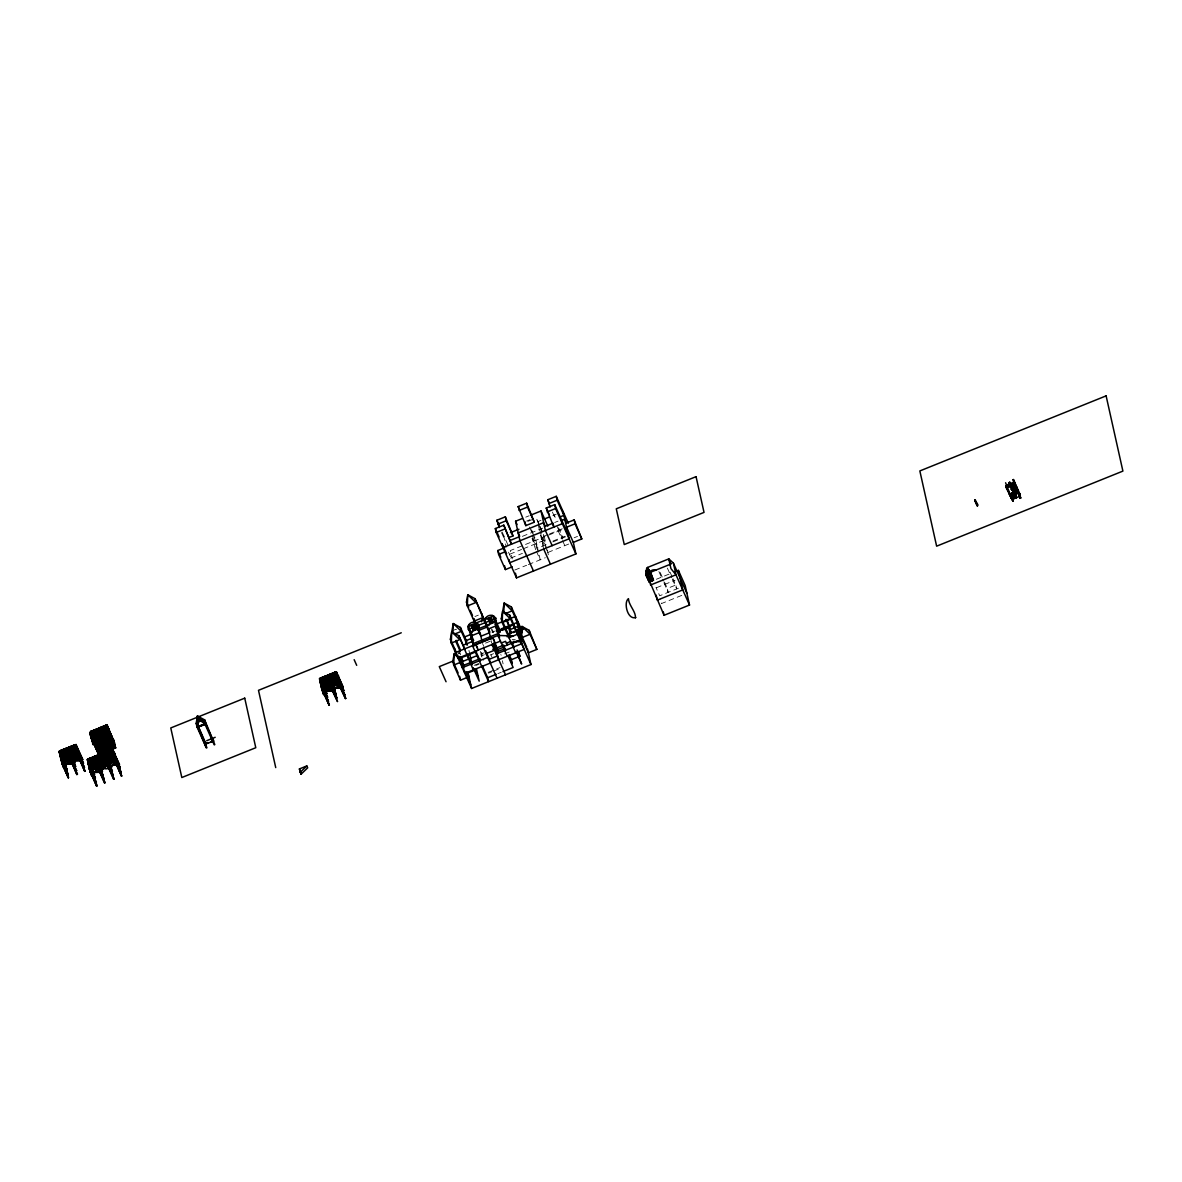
<?xml version="1.0" encoding="UTF-8"?>
<svg xmlns="http://www.w3.org/2000/svg" width="1182" height="1182" viewBox="0 0 1182 1182"><rect width="100%" height="100%" fill="white"/><g stroke="black" fill="none" stroke-linecap="round" stroke-linejoin="round"><path stroke-width="0.75" stroke-dasharray="5 3.75" d="M525.768 517.14L529.152 515.766M526.64 521.04L530.024 519.666M527.793 521.41L534.589 518.662M537.574 521.72L540.972 520.346M552.851 515.559L556.234 514.2M554.698 522.503L558.096 521.129M522.355 536.362L542.715 528.162M547.842 534.604L541.061 537.337L547.074 550.797M549.541 533.924L564.819 527.763M561.317 530.009L544.341 536.85L546.084 544.666L537.603 548.079L531.59 534.633M509.693 554.24L521.572 549.453M523.271 548.773L547.015 539.199M510.565 558.14L522.444 553.353M552.984 541.046L564.863 536.259M552.88 541.932L569.842 535.091M574.142 537.766L577.525 536.406M547.827 552.467L571.586 542.893M514.761 570.049L526.64 565.262M528.339 564.582L545.301 557.741M474.942 616.516L478.341 615.157M451.952 630.878L456.193 629.164L456.636 631.129M492.022 632.296L495.406 630.922M457.183 654.311L460.581 652.952M485.551 643.111L490.648 641.072M656.335 579.269L671.598 573.107M484.384 654.725L482.005 655.67L480.971 650.987L482.463 654.311M656.379 587.764L675.04 580.244M490.175 655.035L493.574 653.676M474.13 665.348L479.227 663.294M475.725 665.54L479.109 664.166M504.566 653.912L509.649 651.858M663.9 582.741L668.199 592.345L667.328 588.444L675.808 585.016L672.942 578.619M678.379 588.237L659.704 595.772L655.951 587.365M488.166 672.366L494.948 669.618M496.647 668.938L500.045 667.579M488.521 673.149L491.904 671.775M493.603 671.095L498.701 669.042M681.807 595.373L661.447 603.574L660.398 598.89M497.873 673.637L501.257 672.263M481.163 653.779L484.073 652.863M512.19 639.551L515.308 639.713M460.685 654.798L458.793 652.05L459.458 654.976M670.076 572.221L672.233 577.023M667.372 568.114L671.672 577.717M672.381 579.328L676.68 588.932L675.808 585.016M660.162 572.443L663.737 580.436M664.461 582.032L667.328 588.444M658.891 571.541L663.176 581.145M552.408 512.057L555.422 518.78L554.55 514.879M558.539 527.733L563.06 537.825M557.15 526.596L563.179 540.041M558.022 530.496L561.79 538.903M562.543 540.588L564.804 545.641M539.288 524.705L536.288 517.982L542.42 533.658M540.041 526.389L543.055 533.112M538.327 523.404L540.588 528.443M539.317 529.536L546.084 544.666M540.942 535.121L546.956 548.566M541.932 541.253L543.439 544.607M531.56 529.817L533.067 533.171M531.353 530.186L534.353 536.909M529.418 526.995L535.446 540.44L534.574 536.539M532.461 538.534L537.721 550.31M535.697 549.704L532.048 538.416M536.451 551.388L540.218 559.795L538.829 553.545M502.143 532.033L508.91 547.163M501.508 532.58L504.507 539.302M508.511 552.157L511.525 558.879M492.333 629.637L493.707 632.725M490.752 628.085L492.658 632.34M500.813 654.488L501.168 655.271M491.003 654.917L491.845 656.808M482.611 643.732L483.822 646.436M480.291 651.4L483.364 660.221M480.823 654.547L481.946 657.074M547.251 549.866L548.345 554.816M543.336 534.412L543.927 537.027L510.402 550.531L512.279 558.894M538.268 524.838L540.189 533.437M540.484 534.737L543.676 549.054M535.86 540.277L538.475 551.994M503.635 535.402L506.251 547.118M502.394 660.738L503.089 663.87M491.121 640.629L491.697 643.244M468.958 650.395L469.815 654.311"/><path stroke-width="1.5" d="M77.894 749.019L68.379 749.58C77.894 750.526 78.47 747.512 77.82 749.669M78.529 752.949C79.224 749.314 78.13 757.145 78.47 751.737M79.563 757.485C79.977 755.224 79.711 758.696 73.254 757.381M80.273 760.75L70.728 760.587L71.806 763.882L70.846 760.026M89.33 765.448L88.029 760.174M90.497 772.526L90.423 771.166L96.599 786.133L89.98 771.196L98.86 767.532L103.957 778.923M99.436 771.418L100.012 772.319L90.467 772.393M99.377 728.437L100.928 737.435M107.444 765.463L107.828 764.739L99.82 771.743M110.65 737.169L100.928 737.169M114.846 753.244C114.107 755.608 115.57 751.22 110.945 756.48M115.215 757.101L115.038 758.652L112.334 761.09M98.372 769.26C104.666 766.202 107.163 773.885 116.501 760.913M107.444 765.729L116.988 765.035M338.599 676.001L337.934 677.138L337.298 676.399M339.884 683.506L339.692 684.969L340.239 683.226M340.83 687.555L331.344 688.5L340.859 687.688L331.182 687.363L323.765 693.967M653.469 580.259L648.8 569.532L646.199 570.596L649.169 581.987L646.081 575.206L646.717 568.291L648.8 569.532L651.001 573.24L653.469 580.259L649.169 581.987L646.081 575.206L646.717 568.291L652.449 581.145M69.812 753.067L76.727 749.462L79.031 756.776L72.043 763.794M77.731 749.506L76.919 749.033L72.856 752.698M91.546 775.436L89.226 768.463L91.531 775.451L98.771 768.33L97.914 768.3L95.195 756.347L95.579 757.219M91.62 774.742L99.244 767.694L98.786 768.536M101.268 735.913C101.179 739.769 103.706 732.057 107.163 731.584M102.08 739.533L101.977 740.479L100.736 736.77M109.099 728.747L108.936 730.446M109.335 733.978L109.956 732.604L109.498 733.446M114.595 753.909L111.374 756.776L114.093 754.086M339.175 681.29C343.415 672.528 320.765 699.7 338.288 680.596M339.53 684.747L332.083 691.086M206.244 723.414L197.054 727.211L197.468 715.982L204.663 719.897L213.351 740.951M452.883 633.183L453.253 623.549L460.433 627.465L466.787 641.649M503.798 612.66L504.153 603.042L511.348 606.942L521.986 630.73M521.602 637.704L522.016 626.475L529.211 630.375L536.85 649.406L528.369 652.833L521.602 637.704L530.083 634.276L529.211 630.375M60.075 755.505L60.814 754.81M61.627 758.43L61.006 759.701L68.379 777.978L61.715 763.084L79.002 756.761M63.4 766.364C63.237 765.242 74.555 758.534 71.171 760.144M324.489 683.713L322.184 686.225M322.021 686.166L324.518 683.831M332.083 688.027C333.56 684.939 327.503 691.78 323.779 693.731M91.236 735.825L91.649 736.46M102.258 740.36C102.361 726.383 81.351 758.534 101.696 736.814M62.085 760.469L62.114 758.327M114.846 758.223L115.526 758.785L115.393 757.012M339.116 679L339.086 681.142M478.577 629.711C480.513 626.829 478.474 622.751 475.134 622.234A5.733 5.156 -12.6 0 0 468.707 624.909L468.116 628.854L470.776 631.912L496.1 621.599L495.613 617.772L492.214 615.423A5.733 5.156 -12.6 0 0 485.728 617.964C483.733 620.786 485.669 624.923 488.993 625.5M205.698 723.975L197.217 727.403L205.727 724.108L204.663 719.897L199.182 719.912L197.099 727.226L196.182 723.31L197.468 715.982L205.535 723.798L199.211 719.868L196.803 723.059M527.497 648.918L530.984 664.55L471.588 688.485L451.288 643.082L450.416 639.181L451.701 631.853L458.897 635.753L465.028 649.479M474.972 598.653L489.378 632.828L480.897 636.241L467.348 605.982L466.476 602.066L467.777 594.753L474.972 598.653L489.909 632.075M481.547 621.776L482.064 618.851L484.369 621.082M515.721 652.833L502.187 622.574L501.316 618.659L502.616 611.345L509.797 615.246L524.217 649.42L464.822 673.356L464.245 670.741M502.867 610.37L504.153 603.042L512.22 610.843L521.986 632.71M536.85 649.406L530.083 634.276L522.016 626.475L520.73 633.788L526.744 647.248M108.67 730.55L109.217 729.013M197.054 727.226L199.211 719.868L205.535 723.812M472.15 632.37L475.134 622.234M489.378 624.303L492.214 615.423M635.458 617.905C635.872 611.36 628.824 605.539 628.455 598.683C623.342 602.14 627.406 620.255 635.813 617.492M92.698 738.913C92.89 742.222 92.639 739.651 92.019 739.917L90.172 731.865L107.134 725.039L113.561 740.567M92.979 739.444L92.432 740.863M101.622 737.346C103.514 733.859 98.933 738.573 101.992 740.464M63.207 764.074L63.148 762.73M62.942 764.193L63.828 762.966M71.422 760.765L72.324 759.553M77.554 749.772L78.263 748.827M80.095 756.421L79.475 757.337M79.297 757.603L80.184 756.377M95.314 757.322L94.782 756.244L88.148 758.918C89.995 762.848 91.354 775.909 91.753 770.295M91.886 771.388L91.088 772.171M99.303 769.054L99.51 767.591L98.948 768.994M108.138 765.655L108.685 764.252M114.285 754.648L114.95 753.51M108.404 765.537L108.862 764.71M116.752 761.518L116.294 762.36M323.336 691.559L323.809 689.993L323.351 690.835M331.566 687.51L332.024 686.683L331.817 688.131M338.407 675.572L338.067 676.34M339.692 684.969L340.15 683.403L339.544 684.511M339.943 684.851L340.401 684.023M211.135 741.838L213.41 739.43M650.336 582.002L649.745 579.623L646.081 575.206L646.746 574.393L648.268 577.067M92.861 744.143L91.191 737.11M60.518 756.317L60.282 755.121L60.681 755.919M61.627 760.809L61.523 760.144M63.296 767.31L61.553 759.819M62.232 764L60.09 756.155L60.725 756.731M71.614 760.499L71.496 759.465M72.516 763.498L62.439 764.429L72.545 763.616M320.071 679.946L320.115 679.414M322.627 691.367L332.925 690.731M331.935 687.555L323.735 693.849M322.863 691.913L332.896 690.598L322.627 691.633M300.184 772.348L306.832 765.936L307.689 767.827L301.026 774.24L299.415 768.935L306.832 765.936M1008.778 482.906L1010.034 482.404L1008.778 482.906L1016.239 498.08L1009.827 482.389M1014.688 482.433L1010.713 486.26C995.569 488.24 1024.883 476.937 1011.083 486.112L1006.207 485.861M1015.914 489.289L1016.165 489.836C1012.206 478.621 1021.455 494.83 1011.615 489.776L1011.334 489.053C1015.811 479.301 1019.711 493.411 1011.364 489.215L1015.338 485.388M1011.615 489.776L1015.589 485.95M1009.635 495.169L1013.609 491.357L1018.071 491.579L1009.591 495.007M1009.871 495.731L1013.846 491.904C1028.99 489.909 999.677 501.212 1013.476 492.052L1018.352 492.303M1010.699 494.194L1011.659 498.213L1015.634 494.386L1015.914 495.11C1010.551 508.097 1009.871 484.354 1012.147 498.523L1011.895 497.977M1011.659 498.213L1015.663 494.549L1010.787 494.298M1011.91 498.76L1015.885 494.933L1011.038 494.859L1015.914 495.11M1015.56 498.036L1016.801 497.533M1016.151 497.681L1009.635 482.788M70.757 760.706L80.435 760.189M72.279 763.616L79.637 756.835M100.958 737.302L110.281 736.755M108.951 729.516L108.508 728.925M80.435 760.454L70.95 760.528M106.439 733.815L104.725 725.718L106.572 733.771L109.66 733.727L110.103 732.751M116.22 762.198L109.956 762.272L116.146 761.297M72.885 752.816L77.022 749.329M78.677 756.968L72.102 763.498M102.11 739.666L109.616 733.387M109.557 733.653L101.785 740.05M92.24 761.045L94.944 758.608L92.27 761.178M112.305 760.972L114.994 758.283M115.659 761.843L109.187 767.931M331.019 683.048L336.412 678.04M331.891 687.038L337.343 682.236M649.051 581.485L650.026 580.628M62.897 757.514L65.365 755.431M63.326 757.943L65.778 755.741M66.31 759.627L68.748 757.426M69.191 757.854L66.709 759.937L69.221 757.972M71.511 760.233L63.355 766.483M323.72 680.211L326.158 678.01M324.149 680.655L327.842 677.404M326.971 681.63L329.438 679.547M327 681.748L329.468 679.68M324.932 684.156L322.021 685.782M324.223 689.062L327.902 685.826M327.71 675.424L330.502 687.407L323.174 690.362L328.345 686.269L322.937 690.229M650.085 573.034L652.479 578.042L651.459 578.929L649.745 579.623L647.529 575.338L647.751 570.433L651.001 573.24L646.081 575.206M99.347 729.117L93.939 733.342L96.673 731.363M94.383 733.919L98.416 730.624M94.841 737.376L92.137 739.489L98.919 754.441M94.693 742.37L101.475 737.228M96.909 759.745L103.647 754.352M101.371 756.908L104.075 754.796M101.401 757.027L104.105 754.914M102.686 764.266L105.39 762.154L102.716 764.385M87.438 759.76L90.054 771.477L87.335 759.524L96.082 755.992L98.815 767.99L105.848 762.73M107.547 764.769L99.465 771.181L99.982 771.994M99.406 771.299L108.005 765.301M518.174 506.59L526.655 503.177L534.294 522.208L525.813 525.635L518.174 506.59L519.666 509.959M519.031 510.491L527.527 507.078L526.655 503.177M499.247 527.527L496.868 520.257L505.349 516.844L513.003 535.889L509.605 537.249M550.147 507.019L547.768 499.75L556.264 496.322L568.291 523.227M497.74 524.173L506.221 520.745L505.349 516.844M548.64 503.65L557.136 500.237L556.264 496.322M573.285 542.213L575.9 553.93L516.504 577.865L496.204 532.476L495.332 528.561L503.813 525.148L511.451 544.178L503.813 525.148M544.518 526.596L552.999 523.183L553.87 527.083L546.232 508.053L554.713 504.625L568.261 534.899M533.481 571.024L519.932 540.765L515.588 521.232L522.37 518.499M530.851 515.086L541.031 510.979L547.798 526.108M496.204 532.476L504.684 529.048M547.103 511.954L555.584 508.541L554.713 504.625M510.432 532.654L518.913 529.24M544.37 518.987L549.453 516.933M560.504 516.741L563.903 515.367L557.136 500.237M510.58 540.277L519.061 536.864M561.376 520.641L564.774 519.267L566.281 522.636M512.19 566.828L505.408 569.576L498.641 554.432L497.77 550.531L504.551 547.798M565.676 523.316L574.157 519.903L581.795 538.933L573.314 542.361L566.518 527.083M498.641 554.432L505.423 551.698M566.547 527.231L575.028 523.803L574.157 519.903M98.86 754.87L92.107 739.725L90.851 731.318L98.342 728.57M101.489 736.46L99.465 727.846L106.099 725.172L106.631 726.25M90.955 732.146L91.797 735.647M90.778 732.545L90.541 731.998M99.731 728.984L107.148 726.708M107.134 725.039L108.98 733.076L92.004 740.405L89.684 733.224L90.201 733.771M107.37 726.088L99.761 729.117L99.273 728.201L100.5 736.504M107.326 726.546L108.892 733.372L106.971 725.379L114.122 741.808M101.682 728.984L105.05 727.639M98.874 730.757L91.546 733.712L98.904 730.875M100.027 730.299L106.735 727.58L101.977 730.284M100.056 730.417L106.764 727.713M93.26 733.667L99.125 731.303M99.17 732.057L91.723 735.219L99.111 732.249M107.074 729.309L100.337 731.747L107.281 729.442M99.628 732.618L91.073 735.943L100.248 732.338M91.206 736.297L100.307 732.633M99.451 733.357L92.388 736.992L99.953 733.357M100.603 732.899L107.326 730.195L100.633 733.017M107.946 729.944L108.685 729.826M108.005 730.225L114.861 747.704M102.553 732.899L107.562 730.742M108.123 730.757L110.103 737.199M59.987 751.013L62.72 763.705L59.794 750.806L67.167 747.837L67.714 748.915M71.083 759.302L68.408 747.334L75.146 744.896M92.432 737.745L99.746 734.657M100.928 734.317L107.887 732.16M62.262 763.483L59.1 751.368L76.062 744.527L82.799 759.701L76.283 746.64M108.434 731.51L115.644 747.97L114.388 748.413L107.621 733.283M98.52 735.81L92.654 738.174M67.522 748.945L60.459 752.579M68.674 748.487L75.382 745.783M108.596 732.205L115.275 747.999L113.309 740.021M60.843 757.426L59.543 752.373L61.833 759.361M60.208 752.018L67.551 749.063M77.731 748.723L68.201 748.62L75.412 745.901M92.595 739.119L100.042 735.958L107.163 751.397L105.656 744.911M108.552 732.663L106.882 725.408L114.536 742.976M59.277 752.476L61.567 759.465L68.911 755.638M101.815 735.884L101.711 736.682L101.445 735.721L108.921 732.796M75.633 746.33L68.94 749.152L68.201 747.689L70.92 759.642L62.779 762.996M109.291 732.87L109.66 733.727M101.46 736.179L108.168 733.461L106.247 725.393M91.915 740.213L89.95 733.121M108.818 733.49L106.927 726.28M60.504 753.333L68.054 750.806M68.984 749.905L75.678 747.083M92.255 740.405L92.299 739.489M108.641 733.963L107.902 732.796L101.209 735.647L101.667 736.77M60.77 754.5L68.349 752.107M69.25 751.087L75.958 748.383M60.666 754.707L68.128 751.678M68.142 751.974L60.016 755.224L67.256 769.91L63.193 761.636M62.498 754.589L65.438 753.407M61.05 755.815L68.393 752.845M61.08 755.933L68.423 752.978M69.561 752.506L76.283 749.802M102.228 739.666L91.841 741.188M110.177 736.46L110.473 737.346M61.375 757.234L68.674 754.16L63.089 757.189M69.856 753.821L76.549 750.984M63.06 757.071L68.955 754.825M70.122 754.988L76.83 752.284L72.072 754.988M61.538 758.622L68.999 755.579M76.86 752.402L70.152 755.15L76.889 752.712M78.647 752.136L78.337 752.343M61.73 759.199L60.947 759.405L67.507 774.077M61.981 758.933L69.25 756.125M63.37 758.489L67.743 756.598M70.403 756.288L77.406 754.264M70.432 756.421L77.731 753.791L70.684 756.968M77.613 753.628L79.652 760.72L77.731 753.791M113.191 739.518L115.068 747.984M63.665 759.79L69.502 757.307M62.247 761.134L69.546 758.061M70.728 757.721L77.687 755.564M63.931 760.972L69.797 758.608L63.961 761.105M62.513 762.316L70.093 759.908M62.41 762.523L69.871 759.479M71.023 759.051L77.731 756.317M78.913 756.583L71.26 759.568L68.512 747.571M70.58 760.528L69.782 759.553L63.252 760.085M76.402 770.797L70.994 758.903L77.702 756.185L78.455 757.352L75.456 744.778L75.84 745.635M97.737 750.836L106.808 747.009M97.766 750.954L106.868 747.29L101.696 735.603M114.107 744.365L106.513 725.275L108.36 733.328L109.335 733.727M97.87 751.191L106.35 747.778M114.624 744.66L107.784 728.585L114.89 745.886M71.792 763.897L71.895 762.951M66.443 766.291L64.197 761.119M74.924 762.878L72.678 757.706M106.853 750.6L98.401 754.146L106.882 750.718M115.363 747.334L107.769 750.363L115.289 747.054M99.111 767.266L96.51 755.549L115.541 747.733M401.259 632.784L258.489 690.318L275.731 767.606M115.437 760.927L99.229 767.502L96.614 755.786L113.236 748.812M88.281 759.45L95.24 757.293M88.31 759.568L95.018 756.864M88.547 760.129L91.886 758.652M104.238 753.688L96.2 756.968L95.816 756.111L98.18 768.197M104.917 753.362L112.098 750.511M107.311 753.097L112.349 751.072M89.271 765.966L87.704 759.657L89.064 765.567M88.591 760.883L95.284 758.046M75.737 766.497L72.028 758.061M82.976 763.572L76.357 748.634L83.597 763.321M88.813 761.311L95.535 758.593M96.569 758.194L104.518 754.988M105.671 754.53L112.393 751.826L107.621 754.53M88.842 761.43L95.565 758.726M96.599 758.312L104.548 755.106M105.7 754.648L112.408 751.944M95.579 759.346L89.138 762.73M96.835 758.874L103.174 756.185M88.886 762.183L95.594 759.465M95.816 759.908L89.019 762.818L95.653 760.144M96.88 759.612L104.814 756.288M96.732 759.967L97.633 763.749M113.694 753.126L120.313 768.064L112.999 751.383M88.931 763.409L95.801 782.514L96.348 781.982M97.101 760.041L101.874 758.12M89.182 763.483L95.86 760.647M101.903 758.253L96.865 759.494M88.753 763.823L88.576 763.557M96.702 760.617L97.722 764.902M97.678 760.292L97.559 761.223L97.943 760.189M88.31 764.296L90.526 771.418M96.658 761.563L97.456 765.005M105.346 758.15L97.205 761.164L105.109 757.588M112.97 754.426L106.247 757.13L113.472 754.338L115.334 761.622M97.205 761.164L105.124 757.721M106.277 757.248L112.999 754.544M106.498 757.677L113.664 754.781M89.463 764.784L96.422 762.626M105.375 758.268L97.146 760.794M76.608 770.398L76.047 770.93L71.481 758.608M113.265 755.726L106.543 758.43L113.28 755.845M84.543 767.517L77.303 752.816L84.72 771.388L78.101 756.45M97.471 762.227L105.42 759.021M89.729 765.966L96.717 763.927L89.995 766.955L96.525 764.06M97.707 762.774L105.641 759.45M89.758 766.084L96.466 763.38M97.751 763.528L105.686 760.203M113.546 757.027L106.868 759.893L113.487 757.219M89.802 767.325L97.219 785.882M90.039 767.384L96.732 764.562M108.788 759.731L112.142 758.371M89.241 767.857L96.422 782.262M105.981 761.504L98.017 764.71L105.996 761.622M90.393 768.034L97.027 765.862L92.255 768.566M114.107 758.593L107.148 761.164L114.093 758.874M106.217 762.05L101.445 763.971L106.247 762.168M114.462 758.652L116.412 765.581L114.359 758.504M77.421 774.018L76.86 774.565L70.861 759.361M92.24 768.433L97.279 766.409M101.741 765.271L98.313 766.01L106.543 763.469M98.342 766.128L106.291 762.922M90.6 769.866L97.589 767.827L90.763 770.634M109.335 762.213L114.137 759.627L107.414 762.331L114.403 760.307M196.995 726.974L205.446 723.428M90.63 769.984L97.338 767.281M107.739 763.794L114.418 760.927L115.156 762.094M322.656 690.849L320.174 678.173L327.562 675.203L328.094 676.281M331.492 687.067L328.803 674.7L335.422 672.026L335.969 673.119M322.952 690.539L322.213 690.687L319.495 678.734L336.456 671.893L343.179 687.067M105.124 752.077L107.976 764.311L115.555 761.193L113.442 754.338M335.939 672.381L339.175 683.846M107.976 764.311L114.698 761.607L111.891 749.624L104.976 734.14L111.743 749.477L114.359 761.119M98.195 768.935L97.397 767.96M107.296 765.271L106.557 764.104L98.623 767.428L103.927 779.233M320.499 679.355L327.902 676.311M329.054 675.853L336.235 673.016L338.835 684.733L338.096 683.565L331.403 686.417M319.672 679.842C325.759 697.04 318.135 677.921 320.307 680.477M320.174 679.694L319.923 679.148M320.603 679.399L327.931 676.429M329.084 675.971L335.806 673.267M331.004 675.853L334.343 674.375M320.869 680.566L328.197 677.611M329.35 677.153L336.338 675.114M320.898 680.699L328.227 677.744M329.379 677.271L336.087 674.567M322.583 680.537L328.448 678.173M321.046 682.073L328.759 679.591M328.433 679.103L320.411 682.59L329.379 705.093L322.76 690.155M336.397 676.178L329.675 678.601L336.353 675.749L331.595 678.453M108.301 768.359L107.252 765.064M321.401 682.428L324.341 681.246L321.43 682.546M331.566 678.335L336.604 676.296M99.569 771.994L97.618 766.941M110.96 767.576L109.498 764.326M119.441 764.163L118.894 764.695L112.778 749.27L115.496 761.223M94.678 774.461L91.694 767.65M101.918 771.536L99.672 766.364L102.731 775.156L99.081 767.015M320.485 683.521L322.065 688.678M321.445 683.181L329.246 680.005M329.926 679.753L336.648 677.05M321.474 683.299L328.803 680.344M329.955 679.872L336.678 677.168M331.876 679.753L336.885 677.596M321.74 684.481L329.069 681.526M321.755 684.6L329.098 681.645M336.959 678.468L330.251 681.187L337.21 679.029M322.006 685.146L327.857 682.664M332.172 681.054L337.18 678.896M473.509 646.052L468.131 626.179L493.574 615.925L500.355 631.055M321.918 685.988L329.364 682.827M337.269 680.078L330.532 682.516L337.505 680.33M321.755 686.432L329.305 683.019M330.753 682.915L334.107 681.556M338.111 679.842L336.264 673.164L338.288 680.271M337.757 680.477L338.584 680.138L337.683 680.197L345.735 698.503L338.495 683.817L345.735 698.503M95.476 778.081L91.782 769.645M112.453 771.24L108.744 762.804M321.401 687.067L322.228 686.727L319.923 679.753M322.317 687.082L329.645 684.127M330.827 683.787L337.786 681.63M321.681 687.569L323.691 694.676L321.415 687.673M322.006 687.466L323.705 694.661M322.346 687.2L329.675 684.245M454.523 634.099L461.305 631.365L460.433 627.465M505.423 613.591L512.22 610.843L511.348 606.942M338.008 680.995L340.047 688.087L338.111 681.157M325.523 686.579L329.896 684.673M468.382 629.43L495.864 618.349M322.627 688.5L330.192 685.974L322.878 689.062M331.123 685.087L338.052 682.812M322.789 689.889L330.236 686.727L330.975 687.894M330.635 686.978L337.446 701.532M331.64 686.491L336.796 698.163L331.374 686.269M322.11 690.451L339.204 683.698L339.16 684.511M331.654 686.934L338.377 684.23M339.308 683.95L338.554 684.097L335.836 672.144L343.992 690.702M339.973 683.669L339.855 684.496L336.752 684.629L334.048 672.588M333.339 686.535L333.531 686.801M104.282 779.101L98.387 765.773M113.383 775.422L108.227 763.735M121.244 772.26L114.004 757.559L121.436 776.131L114.817 761.178M206.717 740.715L215.198 737.302M464.674 636.921L471.455 634.187M495.214 624.613L515.574 616.398L521.676 643.747L496.218 654.001M334.801 689.8L334.905 690.096M104.474 782.972L97.855 768.019M113.575 779.293L106.956 764.355M326.779 693.376L326.217 693.908L324.592 688.485M335.319 690.244L333.073 685.072M205.491 744.113L214.016 740.937M205.535 744.365L197.512 724.655M470.628 638.768L465.545 640.821L466.417 644.722M647.736 570.374L647.573 567.449L668.776 558.894L673.371 563.06L686.905 593.32M327.577 696.996L327.03 697.528L324.031 689.032L327.65 697.277M336.057 693.583L335.511 694.115L332.423 685.442M196.227 723.325L206.333 747.896L196.966 726.856M501.138 628.913L518.115 622.072L522.474 641.604L517.391 630.257L508.91 633.67L510.255 636.699M214.223 744.852L204.914 724.049M463.122 645.224L471.618 641.796M499.602 637.216L497.061 631.543L514.037 624.702L514.909 628.602M502.04 630.361L508.836 627.627L511.378 633.301L507.093 619.826M344.863 694.602L344.302 695.134L337.55 677.907M328.581 701.473L323.41 689.638M337.062 698.06L331.891 686.373M649.583 572.635L671.243 563.903M518.987 625.987L510.506 629.4L505.985 619.309M513.195 635.99L497.932 635.443L455.513 652.538L454.642 648.637M478.282 650.07L475.858 644.663L492.835 637.837L494.431 641.22M513.062 632.621L519.858 629.888M507.181 636.817L510.58 635.443M500.474 641.117L458.055 658.211L457.478 655.611M508.954 637.704L517.435 634.276L516.564 630.375M476.612 651.577L461.335 657.724L459.783 656.453L462.28 667.682L487.738 657.414M491.875 645.416L495.273 644.057L498.095 650.351M674.996 571.748L678.394 570.374L685.161 585.504L689.52 605.036L664.062 615.29L649.775 581.677M501.316 643.008L505.556 641.309L507.255 645.091M506.413 643.2L510.654 641.486M477.484 655.478L453.725 665.052L460.492 680.182L468.973 676.769L466.727 671.716M492.746 649.317L496.145 647.958M503.754 645.091L496.972 647.839L497.844 651.74L493.884 642.919M486.038 653.631L494.534 650.218M503.015 646.79L519.977 639.964M517.406 641.205L512.323 643.259L514.007 647.042M503.783 647.115L496.987 649.849L497.578 652.449M463.078 665.54L480.055 658.699M505.497 648.445L497.016 651.858L493.249 643.451M490.279 663.087L489.407 659.187L497.888 655.774L498.76 659.674M474.898 670.12L468.102 672.853L471.588 688.485M508.57 655.301L512.264 663.575L511.392 659.674L519.888 656.246L518.662 651.563M472.49 645.697L488.565 681.645L487.693 677.744L496.174 674.316M502.956 671.583L513.136 667.475L507.876 655.715M1005.779 486.629L1012.989 501.198L1005.587 482.758M1013.447 479.597L1020.022 494.298L1018.736 494.844M1006.503 485.876L1014.703 483.216M1006.37 486.26L1010.965 486.807L1014.939 482.98L1005.808 486.792L1007.064 486.068M1013.683 483.63L1014.969 483.157M1006.03 487.22L1007.3 486.629M1013.905 484.059L1015.175 483.453M977.396 503.562L977.248 505.881L974.677 500.089L977.662 504.714M1015.722 486.482L1013.196 487.457L1015.545 487.028M1015.722 488.432L1014.126 489.732M1015.944 488.86L1013.58 489.171L1015.973 488.979M1010.447 493.633L1009.192 494.283L1009.812 493.84M1017.82 491.742L1010.108 495.494M1011.29 495.288L1013.668 494.992L1011.275 495.169M1010.64 497.504L1014.038 496.691L1010.876 498.065M1019.771 493.736L1018.485 494.298M1011.57 497.829L1013.565 496.381M1011.94 499.498L1020.421 496.085M1020.79 497.755L1020.243 498.287L1019.977 494.12L1019.431 494.667L1013.432 479.464M1020.214 498.154L1012.811 479.715M90.349 733.328L99.052 732.367L89.802 733.401M90.379 733.8L95.594 733.239M102.435 739.592L91.871 741.306L102.671 739.858M96.806 761.119L102.021 760.543M323.558 679.502L328.522 679.266M323.572 680.108L328.552 679.857M325.301 687.318L328.611 687.2M325.316 687.924L330.266 687.555L325.346 688.042M66.458 751.9L69.782 751.767M66.576 760.44L69.871 760.189M64.951 760.676L69.901 760.307M62.41 763.823L72.324 763.203M334.979 676.089L338.111 676.089M338.096 676.562L334.905 676.784M331.123 680.507L334.27 680.492M336.722 683.905L340.047 684.068M336.53 684.348L339.825 684.378M102.539 729.338L108.98 729.634L108.833 728.851M102.539 729.944L108.759 729.693M106.528 733.727L109.631 733.608M106.631 753.791L109.778 753.791M106.631 754.397L109.749 754.279M106.661 754.515L109.852 754.707M73.225 757.263L79.445 757.012M92.772 760.336L95.919 760.336M90.659 771.964L100.204 771.876M90.659 772.57L99.982 772.186M652.154 579.771L653.351 579.756M337.358 678.66L339.337 684.334M99.052 767.886L98.608 769.526M649.745 579.623L648.061 579.269M1006.458 486.408L1011.334 486.659M1011.334 489.053L1016.21 489.304M1011.57 489.599L1016.461 489.85M1013.225 491.505L1018.116 491.756M1015.944 497.666L1009.177 482.537L1016.239 498.08M1015.929 497.888L1009.339 482.374M513.032 641.442L520.819 641.856L519.962 637.94M205.535 742.606L208.313 742.976M468.707 624.909L477.41 629.134M485.728 617.964L494.268 622.338M457.02 655.389L454.154 653.823L452.854 661.152L453.725 665.052L454.154 653.823L462.206 661.639L463.713 664.993M89.3 763.616L87.335 759.524M115.171 758.755L115.733 757.115M78.81 751.767L78.44 753.88M91.428 772.215L91.309 771.536M498.804 629.563L499.868 631.823M475.858 644.663L477.454 648.061M1020.849 498.036L1014.23 483.083M1013.609 483.335L1020.243 498.287M1012.841 483.97L1012.782 484.265M1012.575 484.073L1012.546 484.502M1015.959 492.495L1015.722 492.17M1008.867 485.566L1008.837 485.994M1008.601 485.669L1008.542 485.979M1011.777 493.899L1011.718 494.194M1005.749 486.511L1012.989 501.198M975.327 499.956L977.854 505.63M974.677 500.089L977.248 505.881M689.52 605.036L675.971 574.777L673.371 563.06M670.785 563.386L668.776 558.894L670.962 568.66L675.971 574.777L650.528 585.031L650.056 580.332M575.028 523.803L581.795 538.933M555.584 508.541L575.9 553.93M547.768 499.75L549.275 503.118M546.232 508.053L549.246 514.776M545.153 526.064L543.646 522.695L518.189 532.949L519.696 536.318M552.157 545.641L545.39 530.511L541.031 510.979M527.527 507.078L534.294 522.208M543.676 549.054L550.443 564.183M515.588 521.232L517.081 524.601M506.221 520.745L513.003 535.889M496.868 520.257L499.129 525.31M495.332 528.561L499.085 536.968M506.605 553.782L502.099 543.69L502.971 547.606L562.351 523.67L561.48 519.755M497.77 550.531L500.784 557.254M522.016 626.475L523.375 629.489M530.984 664.55L510.668 619.146L509.797 615.246M517.066 649.937L519.888 656.246M516.992 651.755L521.631 664.062L516.238 652.021M501.316 618.659L509.073 636.005M500.016 632.252L496.987 625.5L488.506 628.913L490.825 639.329M509.279 654.946L511.392 659.674M496.189 627.642L498.095 631.897M503.355 645.594L505.527 650.455M497.932 635.443L507.241 656.246M489.333 617.625L491.875 623.298M492.835 637.837L495.243 643.23M492.628 643.998L497.134 654.089M491.993 644.545L505.527 674.804M466.476 602.066L468.737 607.12M470.244 610.473L472.505 615.527M473.952 618.777L479.39 630.922M485.639 650.78L489.407 659.187M483.512 647.958L497.046 678.232M472.372 624.465L474.913 630.139M468.131 626.179L472.076 635M473.657 640.481L471.544 635.753L480.025 632.34L482.345 642.757M470.746 637.896L473.273 643.569L498.73 633.316L499.306 635.916M475.652 650.839L480.173 660.93M482.419 665.968L487.693 677.744M467.451 645.077L461.305 631.365L453.253 623.549L451.952 630.878L452.543 633.478M474.573 668.849L478.326 677.256M467.171 654.252L471.677 664.343M473.184 667.712L479.198 681.157L476.597 669.44M473.302 669.928L458.897 635.753M456.193 640.334L460.419 649.79M455.779 641.383L460.197 651.282M462.842 661.093L461.335 657.724L463.95 669.44L457.892 655.892M450.416 639.181L456.548 652.892M464.703 671.125L470.717 684.57M458.114 672.913L452.854 661.152L439.29 666.618L446.057 681.748M354.157 659.674L356.698 665.348M337.018 675.897L343.666 690.51M337.816 677.803L343.578 690.554M334.905 672.514L337.284 684.053M344.922 694.883L338.037 680.049L344.597 694.706M333.915 672.632L336.767 684.541M338.761 683.698L345.38 698.651M333.176 672.942L335.91 684.6M338.037 683.743L335.422 672.026M332.659 673.43L335.038 684.954M337.417 683.994L334.801 672.277M332.526 673.474L335.171 684.91M331.906 673.725L334.284 685.264M334.417 685.205L331.802 673.489M332.024 686.166L329.66 674.641M328.803 674.7L329.246 675.823M333.531 685.56L331.049 673.799L333.634 685.796M328.98 675.927L328.596 675.07L331.049 687.126M332.777 685.501L335.053 690.347M332.482 685.723L336.131 693.864M332.127 685.856L335.777 694.011M331.861 685.974L335.511 694.115M327.045 675.69L329.423 687.215M326.912 675.735L329.527 687.451M330.487 684.053L330.147 683.536M324.799 676.592L327.399 688.308M324.045 676.902L326.409 688.426M328.803 687.466L326.188 675.749L328.67 687.525M323.912 676.946L326.528 688.663M325.804 688.678L323.188 676.961L325.671 688.737M328.153 688.013L325.434 676.06M320.765 679.236L320.381 678.379L323.144 690.539M320.174 678.173L320.854 679.946M324.651 688.781L326.838 693.657M324.237 688.633L326.572 693.775M319.495 678.734L321.12 682.516M320.662 682.487L320.972 683.314M323.587 689.003L327.384 697.395M323.321 689.106L327.03 697.528M321.607 686.668L328.315 701.576M322.405 690.288L329.113 705.196M299.415 768.935L301.026 774.24M204.043 720.134L214.843 744.601M197.468 715.982L199.507 720.532M197.542 724.788L206.156 744.113M206.968 747.778L197.616 726.723M105.582 725.659L107.089 733.283M108.227 732.973L115.023 748.221L113.797 739.932L115.644 747.97M104.09 726.265L105.582 734.037L112.63 749.122M107.222 733.224L114.122 748.516L106.72 733.579M103.336 726.561L104.71 734.45M106.336 733.579L113.25 748.871M119.515 764.444L112.689 749.89M105.582 734.037L112.349 749.166M112.556 750.378L112.157 749.521L114.876 761.474M120.313 768.064L113.487 753.51M113.339 753.259L119.988 767.886M104.696 734.391L111.463 749.521M111.241 749.89L113.605 761.43M112.955 753.791L105.996 755.978L112.615 753.303M111.108 749.949L104.09 734.495L102.479 726.635L104.193 734.731M114.344 757.736L120.919 772.082M100.322 727.772L102.213 736.046M103.336 734.79L101.726 726.93L103.44 735.027M110.251 750.009L103.809 734.746L110.576 749.89L112.984 761.666M103.203 735.056L109.97 750.201M109.704 750.304L102.716 735.041M99.465 727.846L99.923 728.969M102.583 735.101L100.972 727.24M102.346 735.234L109.084 750.555M101.962 735.352L108.98 750.792M108.847 750.851L111.596 762.508L108.877 750.555M98.771 729.427L98.387 728.555L100.307 736.637L93.023 739.105M101.342 735.751L108.227 751.102M101.815 737.479L106.291 747.526M107.754 750.245L108.094 751.146M112.851 761.725L110.384 749.949M97.722 728.821L99.229 736.46L105.981 752.003M97.589 728.88L99.332 736.696M107.34 751.457L100.44 736.209L107.784 751.146L106.277 744.66M106.735 751.708L109.202 763.469M106.262 751.693L99.657 736.43M110.739 762.582L108.197 750.851M105.848 752.062L108.596 763.72M110.606 762.626L107.99 750.792M98.608 736.696L105.361 751.988M98.475 736.755L105.228 752.313M109.985 762.878L107.473 751.397L100.78 736.076M105.626 753.776L98.328 736.962M109.852 762.937L107.414 751.013M97.855 737.007L96.111 729.191M105.301 753.303L104.917 752.432L107.636 764.385L98.83 767.857L106.823 764.769L104.031 752.786M109.394 762.449L111.64 767.62M97.722 737.066L104.489 752.402M104.725 753.097L105.065 753.614M109.04 762.582L111.315 767.443M104.681 753.555L97.456 737.376M93.733 730.151L95.712 738.144M104.415 753.658L103.883 752.579L106.602 764.532M109.852 766.202L112.187 771.344L109.586 766.32M103.617 752.757L96.821 737.568L95.225 729.545L97.072 737.598M96.569 737.671L103.366 753.052M93.215 730.639L94.826 738.514M96.215 737.671L94.604 729.796L96.333 737.908M103.233 753.111L105.848 764.828L103.336 752.801M104.755 756.48L97.367 759.45M107.961 763.853L112.97 775.289M107.71 763.646L113.117 775.54M102.731 753.111L95.964 737.982M105.671 759.568L97.692 762.656M107.577 764.104L114.196 779.041M92.462 730.949L94.072 738.809L92.329 730.993M95.609 737.908L102.612 753.362M105.626 760.381L98.239 763.365M95.476 737.967L93.866 730.107M94.856 738.218L101.874 753.658M91.708 731.244L93.319 739.105M94.723 738.262L101.741 753.717M90.851 731.318L91.442 732.382M101.12 753.968L103.602 765.744L100.884 753.791M93.969 738.573L100.987 754.027M90.778 731.628L91.502 732.958M93.91 738.735L100.692 753.939M93.348 738.824L91.605 731.008M100.367 754.264L102.745 765.803M104.991 764.902L102.716 753.052M93.215 738.868L100.071 754.19M92.137 737.538L99.805 754.293M95.092 744.202L98.047 750.526M99.377 754.397L101.992 766.113M91.044 735.81L99.288 754.559M98.727 754.929L91.945 739.637L100.101 736.253L106.868 751.383M102.878 765.744L100.263 754.027M97.367 755.475L99.687 767.413M96.082 755.992L97.958 763.557M100.293 766.113L102.539 771.285M95.565 756.48L95.964 757.278M99.938 766.261L102.273 771.388M96.377 760.1L97.825 763.365M99.347 766.911L103.085 775.008M98.505 767.665L105.095 782.72M98.209 767.886L104.829 782.824M98.121 767.916L104.755 782.543M92.757 757.337L95.136 768.861M92.019 757.632L94.383 769.172M96.776 768.211L94.161 756.495L96.643 768.256M91.886 757.692L94.501 769.408M95.89 768.566L93.408 756.79M93.762 769.423L91.162 757.706L93.644 769.467M88.148 758.918L90.866 770.871M91.339 767.798L94.353 774.284M91.413 768.078L94.324 774.594M95.21 778.184L91.516 769.748L95.151 777.904M88.502 763.277L88.813 764.104M89.448 767.458L96.156 782.366M82.533 759.819L75.884 745.192M77.022 756.628L74.422 744.911L76.889 756.687M84.277 767.62L77.628 752.993M77.569 752.712L84.203 767.34M73.772 745.458L76.254 757.219L73.668 745.221M85.074 771.24L78.44 756.628M78.367 756.332L85.015 770.959M73.018 745.753L75.5 757.529M73.89 757.898L71.408 746.123L74.023 757.839M75.397 757.293L72.915 745.517M70.019 746.965L72.634 758.681L69.886 747.024M74.643 757.588L72.161 745.827L74.747 757.825M68.408 747.334L68.852 748.457M73.136 758.194L70.654 746.433M72.412 757.81L74.599 762.7M72.383 758.135L74.569 763.025M67.965 748.812L67.581 747.94L70.299 759.893M69.162 752.491L68.822 751.974M71.821 758.46L75.471 766.601M68.763 751.693L69.073 752.535M71.747 758.489L75.412 766.32M76.667 770.694L71.88 759.937M70.817 759.405L77.48 774.313M70.24 759.612L76.86 774.565M65.158 748.93L67.655 760.41M65.025 748.974L67.522 760.454M64.404 749.225L66.886 761.001L64.301 748.989M63.414 749.344L66.029 761.06M62.897 749.831L65.379 761.607M62.144 750.142L64.626 761.902M62.011 750.186L64.522 761.666M61.405 750.437L63.872 762.213M63.267 762.464L60.548 750.511L63.134 762.508M63.991 761.518L66.177 766.409L63.902 761.548M59.78 752.328L59.617 751.737M59.1 751.368L60.725 755.15M63.547 761.489L67.256 769.91M62.144 759.184L61.892 758.637M63.281 761.592L66.931 769.733M61.567 759.169L68.187 774.107M62.085 763.217L68.659 777.549M61.759 763.025L68.32 777.697M91.62 737.243L91.383 735.898M322.597 690.391L321.223 685.678M113.295 754.633L114.447 758.312M331.403 687.85L332.452 691.13M330.088 684.673L332.186 691.248M108.064 731.953L109.852 737.287M112.822 751.072L114.92 757.647M112.881 752.417L114.669 757.751M107.518 764.961L108.774 768.655M106.41 762.198L108.508 768.758M98.091 767.236L99.672 772.156M89.492 768.359L91.812 775.333M76.076 746.211L78.189 752.771M76.136 747.556L77.923 752.875M68.216 749.373L69.265 752.668M67.95 749.491L68.999 752.771M70.536 760.189L71.6 763.469M337.313 677.271L339.426 684.142M321.268 685.132L323.07 690.731M96.436 761.016L97.5 764.458M88.576 764.193L90.379 769.778M76.697 749.462L77.717 753.451M60.356 756.052L62.158 761.636M1018.308 490.471L1017.052 491.106L1017.687 490.678M1016.623 486.688L1015.353 487.28M678.394 570.374L682.753 589.907L657.295 600.16L656.173 595.137M663.324 611.951L664.062 615.29M647.573 567.449L648.297 570.699M563.031 511.466L569.118 538.8L509.738 562.735L509.043 559.618M524.941 521.72L525.813 525.635M515.455 573.181L516.504 577.865M504.537 565.661L505.408 569.576M517.391 630.257L518.263 634.158M508.836 627.627L510.225 633.877M496.115 621.599L498.376 631.749M493.574 615.925L497.061 631.543M495.273 644.057L497.592 654.459M485.965 623.239L486.836 627.154L478.355 630.567L477.484 626.667M481.739 613.783L482.611 617.698L474.13 621.111L473.539 618.511M470.672 631.853L473.864 646.17M469.815 654.311L472.15 664.727M459.621 676.281L460.492 680.182M336.456 671.893L338.909 683.95M335.57 672.248L338.569 684.836M337.535 701.502L330.96 687.156M330.295 674.095L332.881 686.107M329.542 674.405L332.378 686.402M327.562 675.203L330.28 687.156M324.681 676.355L327.266 688.367M328.256 701.295L321.696 686.639M329.054 704.915L322.494 690.258M322.435 677.271L325.02 689.269M324.267 689.579L321.681 677.567L324.163 689.342M119.16 764.591L112.6 749.935M120.83 772.112L114.432 757.706M112.733 742.326L111.034 734.229L112.792 742.207L105.449 745.118M111.536 738.425L112.29 741.764M115.171 761.045L115.422 761.592M112.925 752.062L114.787 760.425M106.099 725.172L107.798 733.15M105.479 725.423L107.326 733.461M110.99 749.713L113.708 761.666M109.69 750.245L112.216 762.272M103.233 726.324L104.947 734.421M104.592 745.606L96.082 748.9M105.981 751.737L108.463 763.779M100.219 727.536L101.933 735.632M105.567 756.406L105.878 757.234L105.479 756.436M104.208 752.446L107.015 764.636M98.239 728.334L99.982 736.15M102.509 753.126L105.095 765.138M101.829 753.407L104.341 765.434M99.51 754.338L102.095 766.35M98.15 749.639L98.948 753.008M97.175 748.324L101.342 766.645M100.588 766.955L98.003 754.943L100.485 766.719M97.249 755.239L99.968 767.192M91.044 731.51L92.698 739.356M99.864 771.506L100.012 772.319M98.86 767.532L99.081 768.403M94.782 756.244L97.5 768.197M92.654 757.101L95.373 769.054M96.894 785.705L90.32 771.373M90.408 758.002L92.994 770.014M92.24 770.309L89.655 758.312L92.137 770.073M91.723 770.62L88.901 758.608L91.487 770.62M90.497 771.639L90.689 772.688M83.272 763.144L76.697 748.812M76.062 744.527L78.78 756.48M76.209 748.93L78.189 757.47M75.027 744.66L77.746 756.613M77.155 774.136L70.565 759.79M72.013 758.711L69.162 747.039L71.747 759.036M67.167 747.837L69.886 759.79M65.793 748.383L68.379 760.395M63.547 749.299L66.133 761.297M67.862 773.929L61.301 759.272M61.287 750.201L64.005 762.154M647.042 570.729L647.529 575.338L651.459 578.929L651.001 573.24M649.923 572.502A4.226 3.797 -12.6 0 1 655.847 570.108M451.701 631.853L451.288 643.082L459.768 639.669L451.701 631.853M467.777 594.753L467.348 605.982L475.844 602.554L467.777 594.753M502.616 611.345L502.187 622.574L510.668 619.146L502.616 611.345M472.312 626.416L472.091 626.755A1.699 1.522 -12.6 0 0 472.977 628.735L475.194 627.849A1.699 1.522 -12.6 0 0 474.307 625.869L472.312 626.416M489.053 619.412L488.787 619.826A1.995 1.803 -12.6 0 0 489.821 622.16L492.436 621.097A1.995 1.803 -12.6 0 0 491.387 618.777L489.053 619.412M696.05 476.656L616.28 508.807L624.259 544.547L704.029 512.397L696.05 476.656M98.579 729.457L91.25 732.412L98.608 729.575M75.988 748.502L69.28 751.235L75.899 748.575M69.265 756.761L61.922 759.716L69.295 756.879M104.326 744.926L95.86 748.472L104.326 744.926M112.556 741.646L105.242 744.69L112.482 741.764M244.733 698.148L170.769 727.949L181.821 777.534L255.785 747.718L244.733 698.148M328.699 675.306L330.694 687.259L328.699 675.306M1106.116 395.867L919.847 470.938L936.632 546.173L1122.9 471.101L1106.116 395.867M102.937 756.613L97.722 757.174L102.967 756.731M1012.014 493.662L1012.235 494.637L1012.014 493.662M342.913 687.185L336.205 672.277L342.913 687.185M321.031 678.113L323.646 689.83L320.898 678.158M121.79 775.983L115.082 761.075L121.702 776.027M96.968 729.131L98.579 736.992L96.968 729.131M113.871 778.864L107.311 764.207L113.871 778.864M68.349 748.871L67.95 748.073L68.261 748.915M66.65 748.324L69.132 760.085L66.65 748.324"/></g></svg>
